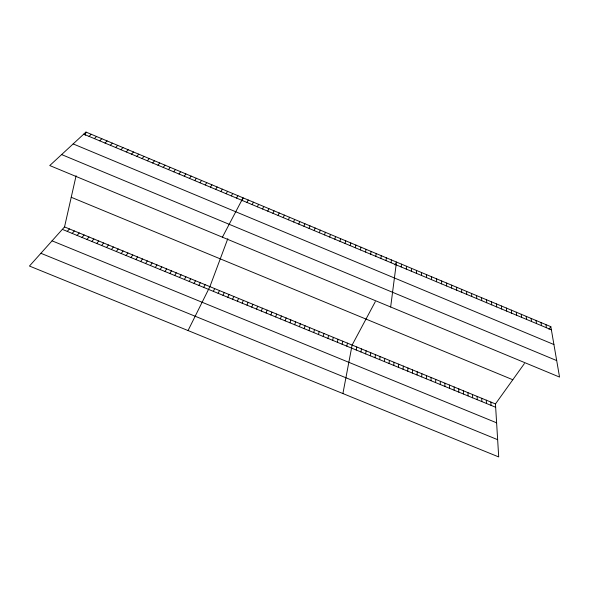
<?xml version="1.0" encoding="UTF-8"?>
<svg xmlns="http://www.w3.org/2000/svg" width="589" height="589" viewBox="0 0 589 589"><rect width="100%" height="100%" fill="white"/><g stroke="black" fill="none" stroke-linecap="round" stroke-linejoin="round"><path stroke-width="0.88" d="M456.659 290.178L456.666 287.248M454.148 390.22L454.171 386.98M451.638 288.073L451.675 285.157M449.525 388.313L449.569 385.088M446.609 285.967L446.676 283.066M444.894 386.413L444.96 383.196M440.255 384.514L440.351 381.304M441.581 283.869L441.669 280.968M435.617 382.607L435.735 379.404M436.545 281.756L436.663 278.877M430.971 380.7L431.119 377.512M426.326 378.793L426.495 375.613M431.501 279.65L431.656 276.778M421.68 376.886L421.871 373.713M426.458 277.537L426.642 274.68M417.027 374.972L417.248 371.814M421.407 275.431L421.621 272.582M412.366 373.065L412.617 369.907M407.713 371.151L407.978 368.007M416.357 273.318L416.6 270.476M403.045 369.237L403.347 366.1M411.306 271.198L411.578 268.37M398.385 367.322L398.701 364.193M406.248 269.085L406.55 266.265M393.71 365.408L394.063 362.287M401.183 266.964L401.514 264.159M389.042 363.487L389.41 360.38M384.367 361.565L384.764 358.465M390.654 306.994L396.478 262.053L394.976 264.859M379.684 359.643L380.111 356.559M391.03 262.716L391.42 259.933M375.002 357.722L375.451 354.644M385.935 260.588L386.362 257.82M370.319 355.8L370.79 352.73M380.84 258.461L381.297 255.7M365.629 353.871L366.13 350.808M360.932 351.95L361.462 348.894M375.745 256.325L376.231 253.579M356.235 350.021L356.787 346.973M370.643 254.19L371.158 251.451M342.908 393.548L352.112 345.058L375.318 301.642M346.818 346.155L347.422 343.129M365.541 252.055L366.078 249.331M342.099 344.219L342.732 341.2M360.424 249.913L360.998 247.203M337.379 342.275L338.034 339.271M355.314 247.778L355.918 245.076M524.438 363.509L495.459 403.944L498.706 456.924L29.45 266.044L64.532 226.927L76.099 175.736M85.236 135.293L85.965 132.076L550.833 326.667L559.55 377.078L49.756 165.546L85.965 132.076M332.652 340.339L333.33 337.342M350.197 245.635L350.83 242.948M327.918 338.395L328.625 335.406M323.184 336.452L323.921 333.47M345.073 243.493L345.736 240.813M318.45 334.508L319.209 331.541M339.949 241.35L340.641 238.678M313.709 332.557L314.489 329.604M334.817 239.2L335.539 236.542M308.96 330.613L309.77 327.661M304.218 328.662L305.05 325.724M329.685 237.05L330.436 234.407M299.462 326.711L300.324 323.781M324.546 234.901L325.327 232.272M294.706 324.76L295.597 321.837M319.4 232.751L320.217 230.13M289.95 322.809L290.863 319.893M314.254 230.601L315.1 227.987M285.186 320.85L286.129 317.95M280.423 318.899L281.395 316.006M309.107 228.444L309.983 225.845M275.659 316.941L276.646 314.055M303.946 226.286L304.859 223.702M270.881 314.982L271.904 312.104M266.11 313.017L267.156 310.16M298.792 224.129L299.727 221.552M227.803 238.692L209.898 286.637L188.046 330.554M241.932 200.842L243.058 197.83L222.414 237.19M261.332 311.058L262.399 308.202M293.631 221.972L294.596 219.41M256.546 309.092L257.643 306.251M288.463 219.807L289.464 217.26M251.761 307.127L252.887 304.292M283.287 217.643L284.325 215.103M246.975 305.161L248.124 302.341M242.182 303.195L243.36 300.383M278.118 215.478L279.179 212.953M237.382 301.229L238.589 298.424M272.935 213.314L274.032 210.796M232.581 299.256L233.811 296.458M267.752 211.142L268.878 208.639M227.781 297.283L229.04 294.5M262.569 208.977L263.725 206.481M222.973 295.31L224.254 292.534M218.158 293.337L219.476 290.568M257.371 206.805L258.564 204.324M213.351 291.356L214.683 288.603M252.18 204.626L253.395 202.16M203.706 287.403L205.105 284.664M246.982 202.454L248.227 199.995M198.883 285.422L200.304 282.698M194.053 283.442L195.504 280.725M236.564 198.095L237.882 195.666M189.224 281.454L190.696 278.752M184.386 279.473L185.888 276.771M231.352 195.916L232.699 193.501M179.549 277.485L181.081 274.798M226.139 193.737L227.516 191.329M174.705 275.497L176.266 272.817M220.919 191.55L222.325 189.157M169.86 273.51L171.443 270.837M215.692 189.363L217.135 186.985M165.008 271.514L166.621 268.856M160.156 269.526L161.798 266.876M210.464 187.177L211.937 184.806M155.305 267.531L156.968 264.895M205.23 184.99L206.732 182.627M150.445 265.536L152.131 262.908M199.995 182.796L201.534 180.448M145.579 263.541L147.294 260.92M194.753 180.602L196.321 178.268M140.712 261.538L142.457 258.932M135.838 259.543L137.612 256.944M189.511 178.408L191.108 176.089M130.964 257.54L132.768 254.956M184.261 176.214L185.888 173.902M126.09 255.538L127.916 252.961M548.963 329.28L550.833 326.667M179.004 174.02L180.668 171.716M121.209 253.535L123.064 250.966M116.32 251.525L118.205 248.97M173.748 171.819L175.441 169.529M111.431 249.522L113.346 246.975M168.483 169.617L170.214 167.342M106.535 247.513L108.479 244.972M163.219 167.416L164.979 165.148M101.639 245.503L103.612 242.977M96.743 243.493L98.738 240.975M157.948 165.207L159.737 162.954M91.84 241.475L93.865 238.972M152.676 162.998L154.495 160.76M86.929 239.465L88.983 236.969M147.397 160.79L149.253 158.566M82.018 237.448L84.102 234.959M142.111 158.581L144.003 156.372M77.107 235.431L79.213 232.957M72.189 233.413L74.324 230.947M136.825 156.372L138.746 154.171M67.271 231.389L69.428 228.937M131.531 154.156L133.482 151.969M126.237 151.94L128.225 149.768M120.936 149.724L122.954 147.559M115.635 147.508L117.682 145.35M110.327 145.284L112.411 143.142M105.011 143.061L107.124 140.933M99.696 140.837L101.845 138.724M94.373 138.614L96.552 136.508M89.049 136.383L91.258 134.292M52.06 240.835L496.615 422.814M40.891 253.285L497.646 439.674M64.532 226.927L495.459 403.944M62.346 229.371L495.666 407.257M71.232 197.278L512.798 379.743M73.154 143.915L553.925 344.543M61.624 154.576L556.701 360.586M83.719 134.152L551.378 329.803M545.915 324.605L546.43 327.727M540.989 322.544L541.475 325.658M536.056 320.482L536.513 323.582M531.123 318.413L531.55 321.506M526.191 316.345L526.588 319.429M521.25 314.276L521.618 317.353M516.303 312.207L516.641 315.27M511.355 310.138L511.664 313.186M506.4 308.062L506.687 311.102M501.445 305.993L501.703 309.019M496.483 303.917L496.711 306.928M491.52 301.833L491.719 304.844M486.551 299.757L486.72 302.753M490.887 402.059L491.064 405.372M481.581 297.673L481.721 300.662M486.308 400.181L486.462 403.48M481.728 398.297L481.854 401.588M476.604 295.597L476.715 298.564M477.142 396.412L477.245 399.695M471.627 293.506L471.708 296.473M472.555 394.534L472.636 397.803M466.643 291.422L466.694 294.375M467.968 392.642L468.019 395.911M463.374 390.757L463.403 394.012M461.658 289.339L461.68 292.277M458.772 388.873L458.779 392.112"/></g></svg>
